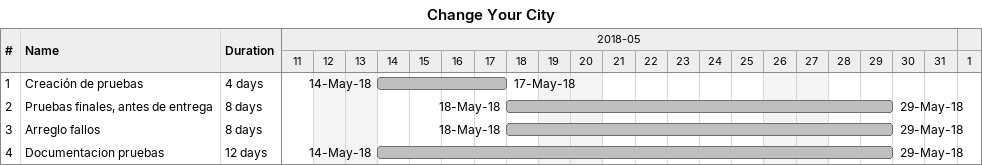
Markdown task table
Change Your City

| ID | Task | Duration | Start | Finish |
|---|---|---|---|---|
| 1 | Creación de pruebas | 4d | 2018-05-14 | 2018-05-17 |
| 2 | Pruebas finales, antes de entrega | 8d | 2018-05-18 | 2018-05-29 |
| 3 | Arreglo fallos | 8d | 2018-05-18 | 2018-05-29 |
| 4 | Documentacion pruebas | 12d | 2018-05-14 | 2018-05-29 |
